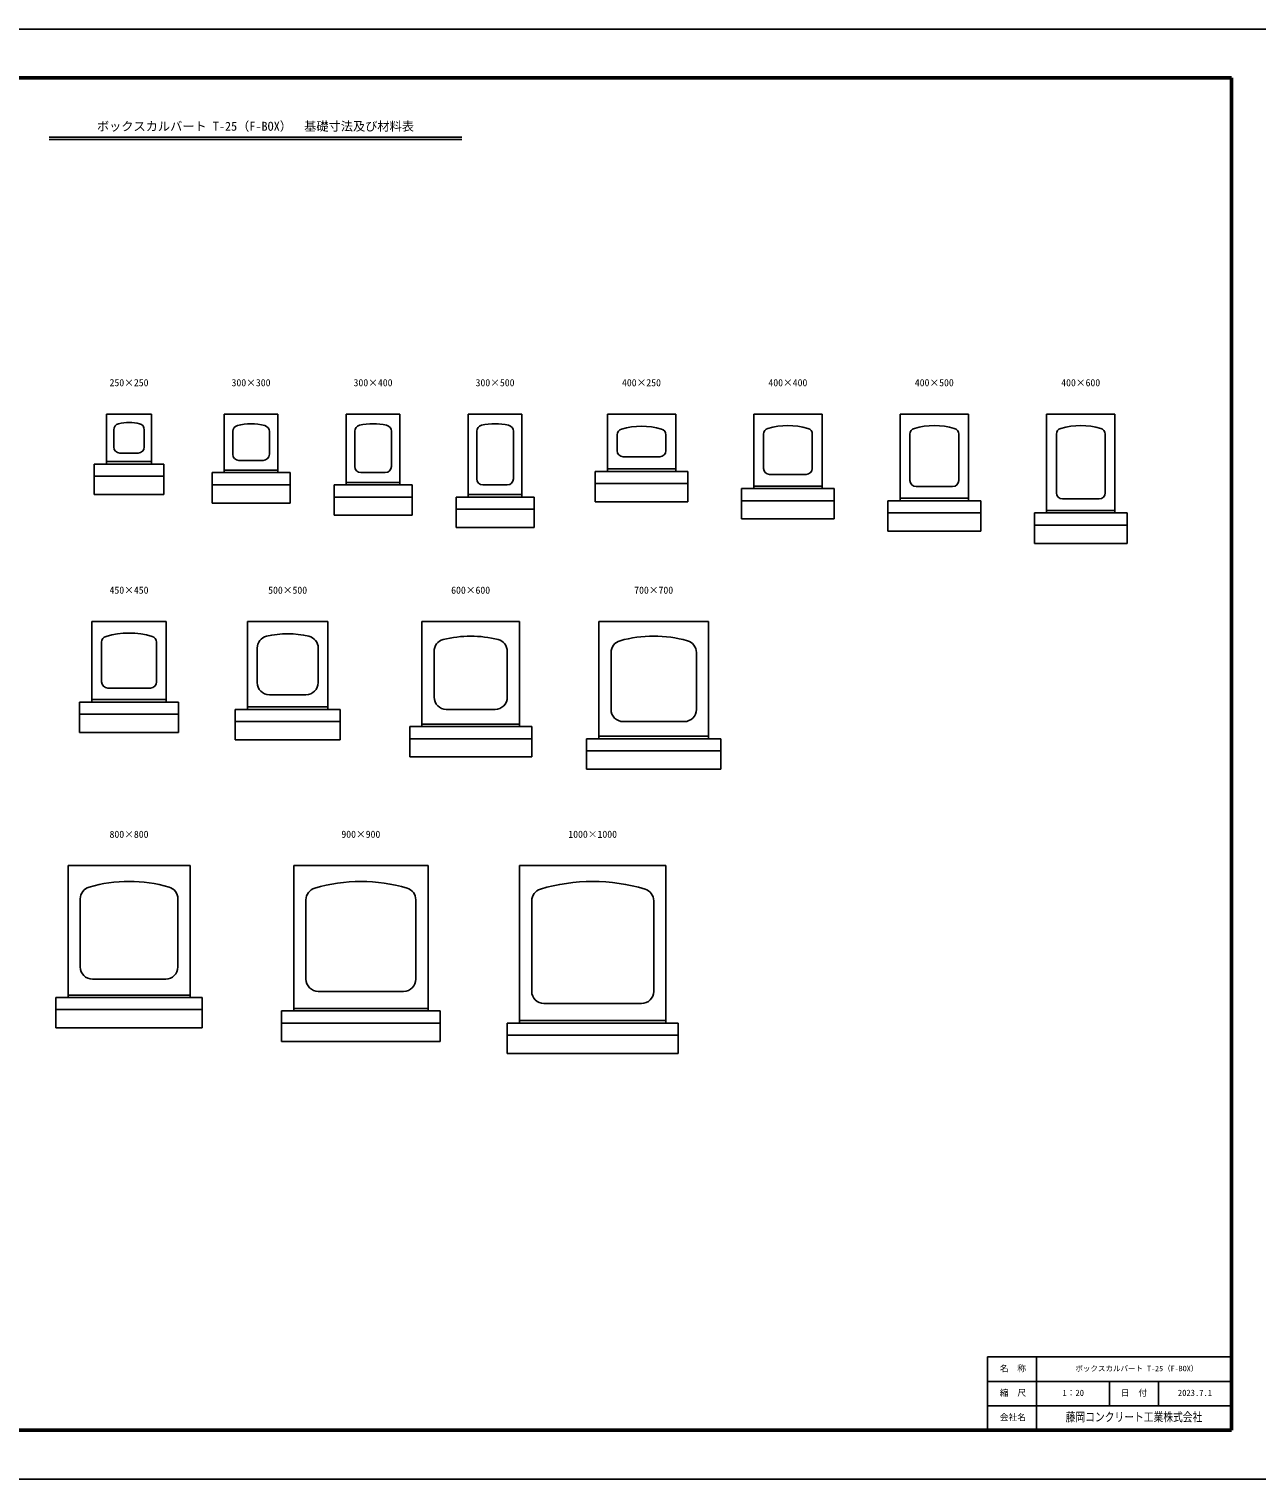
# Model space of a CAD drawing. Units: millimetres, scale not verified. Extents: x -8390 to 25210, y 0 to 11880.
# Drawn here: x -1847 to 8210, y 0 to 11880 of the extents above; entities that cross this region are included whole.
import ezdxf
from ezdxf.enums import TextEntityAlignment as Align

# ---------------------------------------------------------------- set-up
doc = ezdxf.new("R2010")
doc.units = ezdxf.units.MM
doc.header["$LTSCALE"] = 20
for name, color, linetype, lineweight in [('Defpoints_3', 5, 'Continuous', 25), ('OUTLINE', 3, 'Continuous', 25), ('TXT', 7, 'Continuous', 25), ('WAKU', 3, 'Continuous', 50), ('WAKU-LINE', 7, 'Continuous', 25)]:
    doc.layers.add(name, color=color, linetype=linetype, lineweight=lineweight)
doc.layers.add('WAKU-TXT', color=7, linetype='Continuous')
doc.styles.add('ＭＳ ゴシック', font='')
doc.styles.get('ＭＳ ゴシック').set_extended_font_data('MS Gothic')

msp = doc.modelspace()

# ---------------------------------------------------------------- linework, layer by layer
at = {"layer": 'Defpoints_3'}
for p, q in [((8410, 11880), (-8390, 11880)), ((-8390, 0), (8410, 0))]:
    msp.add_line(p, q, dxfattribs=at)
at = {"layer": 'OUTLINE'}
for p, q in [((-1211.41, 8315.46), (-1211.41, 8725.46)), ((-841.41, 8725.46), (-1211.41, 8725.46)), ((-841.41, 8315.46), (-841.41, 8725.46)), ((-246.41, 8725.46), (-246.41, 8245.46)), ((193.59, 8725.46), (-246.41, 8725.46)), ((193.59, 8725.46), (193.59, 8245.46)), ((753.59, 8145.46), (753.59, 8725.46)), ((753.59, 8725.46), (1193.59, 8725.46)), ((1193.59, 8145.46), (1193.59, 8725.46)), ((1753.59, 8045.46), (1753.59, 8725.46)), ((2193.59, 8725.46), (1753.59, 8725.46)), ((2193.59, 8045.46), (2193.59, 8725.46)), ((2893.59, 8255.46), (2893.59, 8725.46)), ((3453.59, 8725.46), (2893.59, 8725.46)), ((3453.59, 8725.46), (3453.59, 8255.46)), ((4093.59, 8115.46), (4093.59, 8725.46)), ((4653.59, 8725.46), (4093.59, 8725.46)), ((4653.59, 8725.46), (4653.59, 8115.46)), ((5293.59, 8725.46), (5853.59, 8725.46)), ((5293.59, 8725.46), (5293.59, 8015.46)), ((5853.59, 8725.46), (5853.59, 8015.46)), ((6493.59, 8725.46), (7053.59, 8725.46)), ((6493.59, 8725.46), (6493.59, 7915.46)), ((7053.59, 8725.46), (7053.59, 7915.46)), ((-1151.41, 8596.69), (-1151.41, 8455.46)), ((-901.41, 8596.69), (-901.41, 8455.46)), ((-176.41, 8582.76), (-176.41, 8395.46)), ((123.59, 8582.76), (123.59, 8395.46)), ((823.59, 8584.21), (823.59, 8295.46)), ((1123.59, 8584.21), (1123.59, 8295.46)), ((1823.59, 8584.21), (1823.59, 8195.46)), ((2123.59, 8584.21), (2123.59, 8195.46)), ((2973.59, 8554.61), (2973.59, 8425.46)), ((3373.59, 8554.61), (3373.59, 8425.46)), ((4173.59, 8559.61), (4173.59, 8280.46)), ((4573.59, 8559.61), (4573.59, 8280.46)), ((5373.59, 8559.61), (5373.59, 8180.46)), ((5773.59, 8559.61), (5773.59, 8180.46)), ((6573.59, 8559.61), (6573.59, 8080.46)), ((6973.59, 8559.61), (6973.59, 8080.46)), ((-1211.41, 8335.46), (-841.41, 8335.46)), ((-1101.41, 8405.46), (-951.41, 8405.46)), ((-126.41, 8345.46), (73.59, 8345.46)), ((3023.59, 8375.46), (3323.59, 8375.46)), ((-1311.41, 8315.46), (-741.41, 8315.46)), ((-1311.41, 8315.46), (-1311.41, 8065.46)), ((-1311.41, 8215.46), (-741.41, 8215.46)), ((-741.41, 8315.46), (-741.41, 8065.46)), ((-346.41, 8245.46), (293.59, 8245.46)), ((-346.41, 8245.46), (-346.41, 7995.46)), ((193.59, 8265.46), (-246.41, 8265.46)), ((293.59, 8245.46), (293.59, 7995.46)), ((873.59, 8245.46), (1073.59, 8245.46)), ((2793.59, 8255.46), (3553.59, 8255.46)), ((2793.59, 8255.46), (2793.59, 8005.46)), ((3453.59, 8275.46), (2893.59, 8275.46)), ((3553.59, 8255.46), (3553.59, 8005.46)), ((4223.59, 8230.46), (4523.59, 8230.46)), ((-346.41, 8145.46), (293.59, 8145.46)), ((653.59, 8145.46), (1293.59, 8145.46)), ((653.59, 8145.46), (653.59, 7895.46)), ((1193.59, 8165.46), (753.59, 8165.46)), ((1293.59, 8145.46), (1293.59, 7895.46)), ((1873.59, 8145.46), (2073.59, 8145.46)), ((2793.59, 8155.46), (3553.59, 8155.46)), ((3993.59, 8115.46), (4753.59, 8115.46)), ((3993.59, 8115.46), (3993.59, 7865.46)), ((4653.59, 8135.46), (4093.59, 8135.46)), ((4753.59, 8115.46), (4753.59, 7865.46)), ((5423.59, 8130.46), (5723.59, 8130.46)), ((-1311.41, 8065.46), (-741.41, 8065.46)), ((-346.41, 7995.46), (293.59, 7995.46)), ((653.59, 8045.46), (1293.59, 8045.46)), ((1653.59, 8045.46), (2293.59, 8045.46)), ((1653.59, 8045.46), (1653.59, 7795.46)), ((2193.59, 8065.46), (1753.59, 8065.46)), ((2293.59, 8045.46), (2293.59, 7795.46)), ((2793.59, 8005.46), (3553.59, 8005.46)), ((3993.59, 8015.46), (4753.59, 8015.46)), ((5193.59, 8015.46), (5953.59, 8015.46)), ((5193.59, 8015.46), (5193.59, 7765.46)), ((5853.59, 8035.46), (5293.59, 8035.46)), ((5953.59, 8015.46), (5953.59, 7765.46)), ((6623.59, 8030.46), (6923.59, 8030.46)), ((653.59, 7895.46), (1293.59, 7895.46)), ((1653.59, 7945.46), (2293.59, 7945.46)), ((3993.59, 7865.46), (4753.59, 7865.46)), ((5193.59, 7915.46), (5953.59, 7915.46)), ((6393.59, 7915.46), (7153.59, 7915.46)), ((6393.59, 7915.46), (6393.59, 7665.46)), ((7053.59, 7935.46), (6493.59, 7935.46)), ((7153.59, 7915.46), (7153.59, 7665.46)), ((1653.59, 7795.46), (2293.59, 7795.46)), ((5193.59, 7765.46), (5953.59, 7765.46)), ((6393.59, 7815.46), (7153.59, 7815.46)), ((6393.59, 7665.46), (7153.59, 7665.46)), ((-1331.41, 6365.46), (-1331.41, 7025.46)), ((-721.41, 7025.46), (-1331.41, 7025.46)), ((-721.41, 6365.46), (-721.41, 7025.46)), ((-56.41, 6305.46), (-56.41, 7025.46)), ((603.59, 7025.46), (-56.41, 7025.46)), ((603.59, 6305.46), (603.59, 7025.46)), ((2173.59, 7025.46), (1373.59, 7025.46)), ((1373.59, 6165.46), (1373.59, 7025.46)), ((2173.59, 6165.46), (2173.59, 7025.46)), ((2823.59, 7025.46), (2823.59, 6065.46)), ((3723.59, 7025.46), (2823.59, 7025.46)), ((3723.59, 6065.46), (3723.59, 7025.46)), ((-1251.41, 6855.46), (-1251.41, 6530.46)), ((-801.41, 6855.46), (-801.41, 6530.46)), ((23.59, 6807.91), (23.59, 6525.46)), ((523.59, 6807.91), (523.59, 6525.46)), ((1473.59, 6780.06), (1473.59, 6405.46)), ((2073.59, 6780.06), (2073.59, 6405.46)), ((2923.59, 6771.97), (2923.59, 6305.46)), ((3623.59, 6771.97), (3623.59, 6305.46)), ((-1201.41, 6480.46), (-851.41, 6480.46)), ((123.59, 6425.46), (423.59, 6425.46)), ((-1431.41, 6365.46), (-621.41, 6365.46)), ((-1431.41, 6365.46), (-1431.41, 6115.46)), ((-721.41, 6385.46), (-1331.41, 6385.46)), ((-621.41, 6365.46), (-621.41, 6115.46)), ((-156.41, 6305.46), (703.59, 6305.46)), ((-156.41, 6305.46), (-156.41, 6055.46)), ((603.59, 6325.46), (-56.41, 6325.46)), ((703.59, 6305.46), (703.59, 6055.46)), ((1573.59, 6305.46), (1973.59, 6305.46)), ((-1431.41, 6265.46), (-621.41, 6265.46)), ((-156.41, 6205.46), (703.59, 6205.46)), ((2173.59, 6185.46), (1373.59, 6185.46)), ((3023.59, 6205.46), (3523.59, 6205.46)), ((-1431.41, 6115.46), (-621.41, 6115.46)), ((1273.59, 6165.46), (2273.59, 6165.46)), ((1273.59, 6165.46), (1273.59, 5915.46)), ((1273.59, 6065.46), (2273.59, 6065.46)), ((2273.59, 6165.46), (2273.59, 5915.46)), ((2723.59, 6065.46), (3823.59, 6065.46)), ((2723.59, 6065.46), (2723.59, 5815.46)), ((3723.59, 6085.46), (2823.59, 6085.46)), ((3823.59, 6065.46), (3823.59, 5815.46)), ((-156.41, 6055.46), (703.59, 6055.46)), ((2723.59, 5965.46), (3823.59, 5965.46)), ((1273.59, 5915.46), (2273.59, 5915.46)), ((2723.59, 5815.46), (3823.59, 5815.46)), ((-1526.41, 5025.46), (-1526.41, 3945.46)), ((-1526.41, 5025.46), (-526.41, 5025.46)), ((-526.41, 5025.46), (-526.41, 3945.46)), ((323.59, 3835.46), (323.59, 5025.46)), ((1423.59, 5025.46), (323.59, 5025.46)), ((1423.59, 3835.46), (1423.59, 5025.46)), ((2173.59, 5025.46), (2173.59, 3735.46)), ((3373.59, 5025.46), (2173.59, 5025.46)), ((3373.59, 3735.46), (3373.59, 5025.46)), ((-1426.41, 4753.76), (-1426.41, 4195.46)), ((-626.41, 4753.76), (-626.41, 4195.46)), ((423.59, 4745.46), (423.59, 4095.46)), ((1323.59, 4745.46), (1323.59, 4095.46)), ((2273.59, 4737.1), (2273.59, 3995.46)), ((3273.59, 4737.1), (3273.59, 3995.46)), ((-1326.41, 4095.46), (-726.41, 4095.46)), ((-1626.41, 3945.46), (-426.41, 3945.46)), ((-1626.41, 3945.46), (-1626.41, 3695.46)), ((-526.41, 3965.46), (-1526.41, 3965.46)), ((-426.41, 3945.46), (-426.41, 3695.46)), ((523.59, 3995.46), (1223.59, 3995.46)), ((-1626.41, 3845.46), (-426.41, 3845.46)), ((223.59, 3835.46), (1523.59, 3835.46)), ((223.59, 3835.46), (223.59, 3585.46)), ((1423.59, 3855.46), (323.59, 3855.46)), ((1523.59, 3835.46), (1523.59, 3585.46)), ((2373.59, 3895.46), (3173.59, 3895.46)), ((-1626.41, 3695.46), (-426.41, 3695.46)), ((223.59, 3735.46), (1523.59, 3735.46)), ((2073.59, 3735.46), (3473.59, 3735.46)), ((2073.59, 3735.46), (2073.59, 3485.46)), ((3373.59, 3755.46), (2173.59, 3755.46)), ((3473.59, 3735.46), (3473.59, 3485.46)), ((223.59, 3585.46), (1523.59, 3585.46)), ((2073.59, 3635.46), (3473.59, 3635.46)), ((2073.59, 3485.46), (3473.59, 3485.46))]:
    msp.add_line(p, q, dxfattribs=at)
for centre, radius, start, end in [((-1101.41, 8596.69), 50, 103.34236, 180), ((-1026.41, 8280.46), 375, 76.65764, 103.34236), ((-951.41, 8596.69), 50, 0, 76.65764), ((-126.41, 8582.76), 50, 104.47751, 178.81568), ((-26.41, 8195.46), 450, 75.52249, 104.47751), ((73.59, 8582.76), 50, 0, 75.52249), ((873.59, 8584.21), 50, 102.83959, 180), ((973.59, 8145.46), 500, 77.16041, 102.83959), ((1073.59, 8584.21), 50, 0, 77.16041), ((1873.59, 8584.21), 50, 102.83959, 180), ((1973.59, 8145.46), 500, 77.16041, 102.83959), ((2073.59, 8584.21), 50, 0, 77.16041), ((3023.59, 8554.61), 50, 105.82662, 180), ((3173.59, 8025.46), 600, 74.17338, 105.82662), ((3323.59, 8554.61), 50, 0, 74.17338), ((4223.59, 8559.61), 50, 105.82662, 180), ((4373.59, 8030.46), 600, 74.17338, 105.82662), ((4523.59, 8559.61), 50, 0, 74.17338), ((5423.59, 8559.61), 50, 105.82662, 180), ((5573.59, 8030.46), 600, 74.17338, 105.82662), ((5723.59, 8559.61), 50, 0, 74.17338), ((6623.59, 8559.61), 50, 105.82662, 180), ((6773.59, 8030.46), 600, 74.17338, 105.82662), ((6923.59, 8559.61), 50, 0, 74.17338), ((-1101.41, 8455.46), 50, 180, 270), ((-951.41, 8455.46), 50, 270, 0), ((-126.41, 8395.46), 50, 180, 270), ((73.59, 8395.46), 50, 270, 0), ((3023.59, 8425.46), 50, 180, 270), ((3323.59, 8425.46), 50, 270, 0), ((873.59, 8295.46), 50, 180, 270), ((1073.59, 8295.46), 50, 270, 0), ((4223.59, 8280.46), 50, 180, 270), ((4523.59, 8280.46), 50, 270, 0), ((1873.59, 8195.46), 50, 180, 270), ((2073.59, 8195.46), 50, 270, 0), ((5423.59, 8180.46), 50, 180, 270), ((5723.59, 8180.46), 50, 270, 0), ((6623.59, 8080.46), 50, 180, 270), ((6923.59, 8080.46), 50, 270, 0), ((-1201.41, 6855.46), 50, 106.2602, 180), ((-1026.41, 6255.46), 675, 73.7398, 106.2602), ((-851.41, 6855.46), 50, 0, 73.73967), ((123.59, 6807.91), 100, 103.34236, 180), ((273.59, 6175.46), 750, 76.65764, 103.34236), ((423.59, 6807.91), 100, 0, 76.65764), ((1773.59, 6005.46), 900, 75.52249, 104.47751), ((3273.59, 5855.46), 1050, 74.74248, 105.25752), ((1573.59, 6780.06), 100, 104.47751, 180), ((1973.59, 6780.06), 100, 0, 75.52249), ((3023.59, 6771.97), 100, 105.25752, 180), ((3523.59, 6771.97), 100, 0, 74.74248), ((-1201.41, 6530.46), 50, 180, 270), ((-851.41, 6530.46), 50, 270, 0), ((123.59, 6525.46), 100, 180, 270), ((423.59, 6525.46), 100, 270, 0), ((1573.59, 6405.46), 100, 180, 270), ((1973.59, 6405.46), 100, 270, 0), ((3023.59, 6305.46), 100, 180, 270), ((3523.59, 6305.46), 100, 270, 0), ((-1026.41, 3695.46), 1200, 74.17338, 105.82662), ((873.59, 3545.46), 1350, 73.7398, 106.2602), ((2773.59, 3395.46), 1500, 73.39845, 106.60155), ((-1326.41, 4753.76), 100, 105.82662, 180.39551), ((-726.41, 4753.76), 100, 0, 74.17338), ((523.59, 4745.46), 100, 106.2602, 180), ((1223.59, 4745.46), 100, 0, 73.7398), ((2373.59, 4737.1), 100, 106.60155, 180), ((3173.59, 4737.1), 100, 0, 73.39845), ((-1326.41, 4195.46), 100, 180, 270), ((-726.41, 4195.46), 100, 270, 0), ((523.59, 4095.46), 100, 180, 270), ((1223.59, 4095.46), 100, 270, 0), ((2373.59, 3995.46), 100, 180, 270), ((3173.59, 3995.46), 100, 270, 0)]:
    msp.add_arc(centre, radius, start, end, dxfattribs=at)
at = {"layer": 'TXT'}
for p, q in [((-1680.75, 10994.39), (1700.75, 10994.39)), ((-1680.75, 10975.19), (1700.75, 10975.19))]:
    msp.add_line(p, q, dxfattribs=at)
at = {"layer": 'WAKU'}
for p, q in [((8010, 11480), (-7990, 11480)), ((8010, 400), (8010, 11480)), ((-7990, 400), (8010, 400))]:
    msp.add_line(p, q, dxfattribs=at)
at = {"layer": 'WAKU', "lineweight": 25}
for p, q in [((6010, 1000), (8010, 1000)), ((6010, 400), (6010, 1000))]:
    msp.add_line(p, q, dxfattribs=at)
at = {"layer": 'WAKU-LINE'}
for p, q in [((6410, 400), (6410, 1000)), ((6010, 800), (8010, 800)), ((7010, 600), (7010, 800)), ((7410, 600), (7410, 800)), ((6010, 600), (8010, 600))]:
    msp.add_line(p, q, dxfattribs=at)

# ---------------------------------------------------------------- texts
at = {"layer": 'TXT', "style": 'ＭＳ ゴシック'}
for s, height, p in [('ボックスカルバート T-25（F-BOX）\u3000基礎寸法及び材料表', 73.31, (-1290, 11024.39)), ('250×250', 58.65, (-1186.41, 8935.46)), ('300×300', 58.65, (-186.41, 8935.46)), ('300×400', 58.65, (813.59, 8935.46)), ('300×500', 58.65, (1813.59, 8935.46)), ('400×250', 58.65, (3013.59, 8935.46)), ('400×400', 58.65, (4213.59, 8935.46)), ('400×500', 58.65, (5413.59, 8935.46)), ('400×600', 58.65, (6613.59, 8935.46)), ('450×450', 58.65, (-1186.41, 7235.46)), ('500×500', 58.65, (113.59, 7235.46)), ('600×600', 58.65, (1613.59, 7235.46)), ('700×700', 58.65, (3113.59, 7235.46)), ('800×800', 58.65, (-1186.41, 5235.46)), ('900×900', 58.65, (713.59, 5235.46)), ('1000×1000', 58.65, (2573.59, 5235.46))]:
    msp.add_text(s, height=height, dxfattribs=at).set_placement(p, align=Align.BOTTOM_LEFT)
at = {"layer": 'WAKU-TXT', "style": 'ＭＳ ゴシック'}
for s, height, p in [('名\u3000称', 51.32, (6109.9, 865)), ('ボックスカルバート T-25（F-BOX）', 43.99, (6730, 870)), ('縮\u3000尺', 51.32, (6109.9, 665)), ('1：20', 51.32, (6623.5, 665)), ('日\u3000付', 51.32, (7101.89, 665)), ('2023.7.1', 51.32, (7570, 665)), ('会社名', 51.32, (6109.9, 465))]:
    msp.add_text(s, height=height, dxfattribs=at).set_placement(p, align=Align.BOTTOM_LEFT)
at = {"layer": 'WAKU-TXT', "style": 'ＭＳ ゴシック', "width": 0.8}
msp.add_text('藤岡コンクリート工業株式会社', height=73.31, dxfattribs=at).set_placement((6650, 450), align=Align.BOTTOM_LEFT)

doc.saveas('drawing.dxf')
